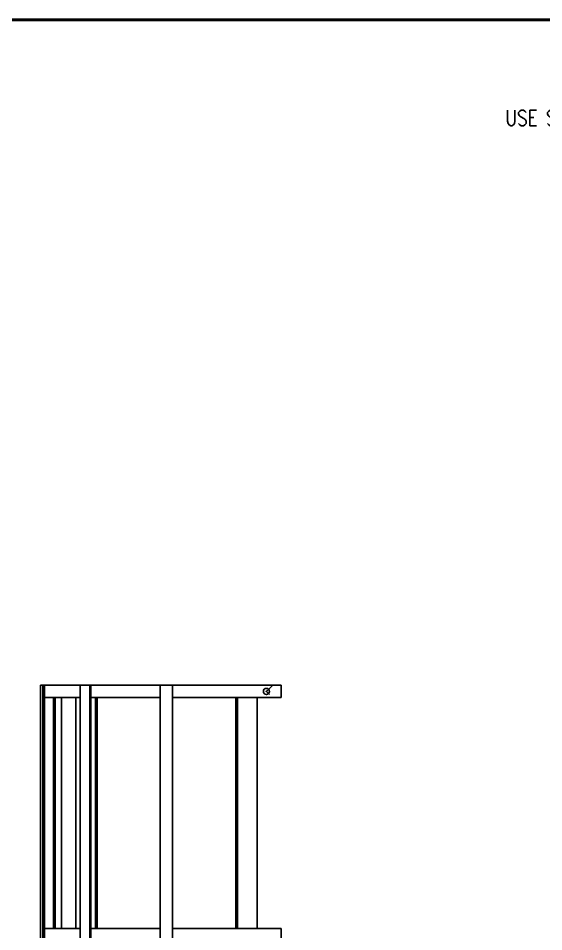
# Model space of a CAD drawing. Header units: millimetres. Extents: x 0 to 16187, y -20471 to 6290.
# Drawn here: x 10804.8 to 10975.6, y 3126.8 to 3423.6 of the extents above; entities that cross this region are included whole.
import ezdxf
from ezdxf import colors
from ezdxf.entities.mleader import LeaderData, LeaderLine
from ezdxf.enums import TextEntityAlignment as Align
from ezdxf.math import Vec2, Vec3

# ---------------------------------------------------------------- set-up
doc = ezdxf.new("R2010")
doc.units = ezdxf.units.MM
doc.header["$PDSIZE"] = -1
doc.layers.add('BORDER1', color=3, linetype='Continuous')
doc.layers.add('BORDER2', color=7, linetype='Continuous')
doc.styles.add('ROMANC', font='ROMANC', dxfattribs={"height": 5})
doc.styles.add('ROMANS', font='ROMANS.shx', dxfattribs={"width": 0.8})
doc.styles.add('ROMANT', font='ROMANT', dxfattribs={"height": 4})

# ---------------------------------------------------------------- blocks, each defined once
blk = doc.blocks.new('*U609')
at = {"layer": 'BORDER1', "color": 154, "true_color": 0x1859a9, "const_width": 1}
blk.add_lwpolyline([(1.81, 811), (1144, 811), (1144, 0), (0, 0), (0, 811)], close=True, dxfattribs=at)
at = {"layer": 'BORDER2', "flags": 8}
for tag, height, style, p in [('REV-A', 3.24, 'ROMANS', (986.93, 140.25)), ('RE-A', 8.06, 'ROMANT', (1084.63, 7.17))]:
    blk.add_attdef(tag, text='', height=height, dxfattribs=dict(at, style=style)).set_placement(p, align=Align.CENTER)
at = {"layer": 'BORDER2', "style": 'ROMANS', "width": 3.830216}
blk.add_attdef('DATE-A', text='', height=3.24, dxfattribs=at).set_placement((995.51, 140.25), (1008.51, 140.25), align=Align.FIT)
at = {"layer": 'BORDER2'}
for tag, height, style, p in [('DRN-A', 3.24, 'ROMANS', (1018.38, 140.25)), ('CHD-A', 3.24, 'ROMANS', (1032.35, 140.25)), ('APD-A', 3.24, 'ROMANS', (1046.64, 140.25)), ('CONS_CONT_VEND', 4.2, 'ROMANC', (1061.39, 72.83))]:
    blk.add_attdef(tag, text='', height=height, dxfattribs=dict(at, style=style)).set_placement(p, align=Align.CENTER)
at = {"layer": 'BORDER2', "style": 'ROMANS', "width": 0.8}
for tag, p, height in [('1:X', (997.23, 122.55), 3.5), ('LOC', (1042.74, 122.55), 3.5), ('PROJ_NO', (1118.64, 122.55), 3.5), ('CONS_DRG_NO', (1011, 63), 3)]:
    blk.add_attdef(tag, p, '', height=height, dxfattribs=at)
at = {"layer": 'BORDER2', "lineweight": 30, "width": 0.8, "flags": 104}
blk.add_attdef('COMMENTS-A', text='', height=2.2, dxfattribs=at).set_placement((1055.21, 142.07), align=Align.MIDDLE_LEFT)
at = {"layer": 'BORDER2', "style": 'ROMANS', "width": 0.8}
for tag, p in [('PROJECT_TITLE_1', (1061.07, 55.35)), ('PROJECT_TITLE_2', (1061.07, 49.3))]:
    blk.add_attdef(tag, text='', height=3.5, dxfattribs=at).set_placement(p, align=Align.MIDDLE)
at = {"layer": 'BORDER2', "style": 'ROMANT', "width": 0.8}
for tag, p in [('DRG_TITLE_1', (1061.07, 36.31)), ('DRG_TITLE_2', (1061.07, 28.31)), ('DRG_TITLE_3', (1061.07, 20.31))]:
    blk.add_attdef(tag, text='', height=5, dxfattribs=at).set_placement(p, align=Align.CENTER)
at = {"layer": 'BORDER2', "style": 'ROMANT'}
for tag, p in [('AR', (995, 7.17)), ('PA', (1011.74, 7.17)), ('DC', (1028.45, 7.17)), ('TS', (1120.84, 7.17))]:
    blk.add_attdef(tag, p, '', height=8.06, dxfattribs=at)
for tag, p in [('SRNO', (1074.7, 7.17)), ('SH', (1115.8, 7.18))]:
    blk.add_attdef(tag, text='', height=8.06, dxfattribs=at).set_placement(p, align=Align.RIGHT)
at = {"layer": 'BORDER2', "style": 'ROMANS', "flags": 2}
blk.add_attdef('TB_VERSION', text='', height=2, dxfattribs=at).set_placement((1, -1), align=Align.TOP_LEFT)

msp = doc.modelspace()

# ---------------------------------------------------------------- linework, layer by layer
at = {"color": 7, "linetype": 'Continuous', "lineweight": 25}
for p, q in [((10812.08084, 2919.28546), (10812.08084, 3206.88546)), ((10812.77543, 3206.88546), (10812.08084, 3206.88546)), ((10812.77543, 2919.28546), (10812.77543, 3206.88546)), ((10813.36632, 3206.88546), (10812.77543, 3206.88546)), ((10813.36632, 2919.28546), (10813.36632, 3206.88546)), ((10813.36632, 3206.88546), (10824.98728, 3206.88546)), ((10824.98728, 2919.28546), (10824.98728, 3206.88546)), ((10828.05145, 3206.88546), (10824.98728, 3206.88546)), ((10828.05145, 2919.28546), (10828.05145, 3206.88546)), ((10828.43713, 3206.88546), (10828.05145, 3206.88546)), ((10828.43713, 2919.28546), (10828.43713, 3206.88546)), ((10828.43713, 3206.88546), (10851.00222, 3206.88546)), ((10851.00222, 2919.28546), (10851.00222, 3206.88546)), ((10855.00222, 3206.88546), (10851.00222, 3206.88546)), ((10855.00222, 2919.28546), (10855.00222, 3206.88546)), ((10855.00222, 3206.88546), (10890.34222, 3206.88546)), ((10890.34222, 3206.88546), (10890.34222, 3202.88546)), ((10813.36632, 3202.88546), (10824.98728, 3202.88546)), ((10816.32197, 3127.88546), (10816.32197, 3202.88546)), ((10816.84158, 3127.88546), (10816.84158, 3202.88546)), ((10818.84158, 3127.88546), (10818.84158, 3202.88546)), ((10823.50222, 3202.88546), (10823.50222, 3127.88546)), ((10828.43713, 3202.88546), (10851.00222, 3202.88546)), ((10829.90222, 3202.88546), (10829.90222, 3127.88546)), ((10830.50222, 3202.88546), (10830.50222, 3127.88546)), ((10855.00222, 3202.88546), (10890.34222, 3202.88546)), ((10875.50222, 3202.88546), (10875.50222, 3127.88546)), ((10876.10222, 3202.88546), (10876.10222, 3127.88546)), ((10882.50222, 3202.88546), (10882.50222, 3127.88546)), ((10813.36632, 3127.88546), (10824.98728, 3127.88546)), ((10828.43713, 3127.88546), (10851.00222, 3127.88546)), ((10855.00222, 3127.88546), (10890.34222, 3127.88546)), ((10890.34222, 3127.88546), (10890.34222, 3123.88546))]:
    msp.add_line(p, q, dxfattribs=at)
at = {"color": 7, "linetype": 'Continuous'}
for q in [(10887.46137, 3206.77779), (10886.44838, 3203.90588)]:
    msp.add_line((10885.50222, 3204.88546), q, dxfattribs=at)
at = {"color": 7, "linetype": 'Continuous', "lineweight": 25}
msp.add_circle((10885.50222, 3204.88546), 1, dxfattribs=at)
at = {"color": 7, "linetype": 'Continuous'}
msp.add_point((10885.50222, 3204.88546), dxfattribs=at)

# ---------------------------------------------------------------- block references
at = {"layer": 'BORDER1'}
msp.add_blockref('*U609', (10536.99468, 2612.13313), dxfattribs=at)

# ---------------------------------------------------------------- leaders
at = {"color": 1}
ml = msp.add_multileader_mtext('Standard', dxfattribs=at)
ml.set_content('USE SPLIT PIN, CHAIN AND HOOK\\PTO HOLD THIS SAFETY BAR', color=1, style='ROMANS')
ml.set_leader_properties()
ml.build(insert=Vec2(0, 0))
ml.multileader.update_dxf_attribs({"dogleg_length": 3.84358, "arrow_head_size": 5})
ctx = ml.context
ctx.base_point, ctx.char_height, ctx.arrow_head_size, ctx.landing_gap_size, ctx.plane_origin = Vec3(10949.32334, 3391.22036), 5, 5, 0.4, Vec3(62634.85162, -24098.17277)
ctx.text_align_type = 2
notes = []
notes.append((ctx, [(0, (1, 1, 0), (11057.08692, 3391.22036), (-1, 0), 3.84358, [(0, [(11062.42644, 3377.069)], 0, [])])]))
ctx.mtext.insert, ctx.mtext.width, ctx.mtext.alignment = Vec3(11052.84334, 3393.72036), 144.3262905, 3
for ctx, leaders in notes:
    for number, flags, end, landing, length, lines in leaders:
        leader = LeaderData()
        leader.index, (leader.has_last_leader_line, leader.has_dogleg_vector, leader.attachment_direction) = number, flags
        leader.last_leader_point, leader.dogleg_vector, leader.dogleg_length = Vec3(end), Vec3(landing), length
        for number, points, colour, breaks in lines:
            line = LeaderLine()
            line.index, line.vertices, line.color, line.breaks = number, Vec3.list(points), colors.encode_raw_color(colour), breaks
            leader.lines.append(line)
        ctx.leaders.append(leader)

doc.saveas('drawing.dxf')
